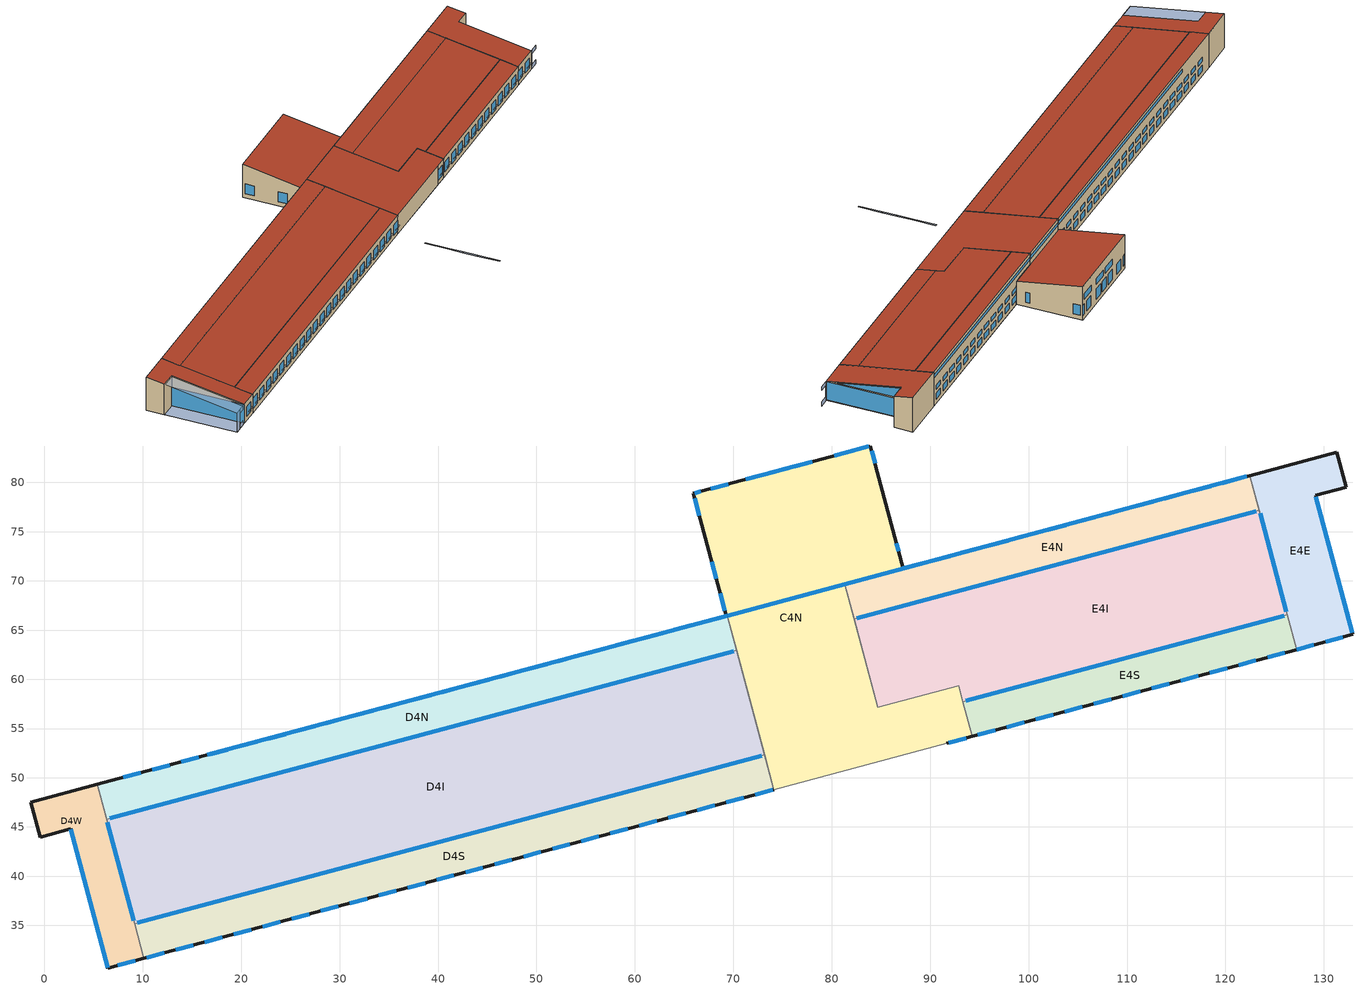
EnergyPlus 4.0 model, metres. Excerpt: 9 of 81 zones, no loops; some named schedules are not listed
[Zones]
C4N
 floor to C3N (Radiant Ceiling Reverse): 83.92,83.71 87.26,71.25 81.32,69.66 84.68,57.15 92.88,59.35 94.26,54.2 74.12,48.8 69.39,66.47 69.28,66.44 65.94,78.89 z14.48
 wall outside (ThermMass Wall 1): 91.66,53.5 94.26,54.2 z14.48:18.59
 wall outside (Connector Wall): 65.94,78.89,21.64 65.94,78.89,14.48 69.28,66.44,14.48 69.28,66.44,19.35
 wall outside (Zinc Wall): 81.32,69.66 69.39,66.47 z19.35:21.69; 83.92,83.71 65.94,78.89 z14.48:21.64; 87.26,71.25,19.35 87.26,71.25,14.48 83.92,83.71,14.48 83.92,83.71,21.64
 wall adiabatic (Internal Walls): 81.32,69.66 87.26,71.25 / 69.28,66.44 69.39,66.47 z14.48:19.35; 74.12,48.8 91.66,53.5 z14.48:18.59; 84.68,57.15,19.5 84.68,57.15,14.48 81.32,69.66,14.48 81.32,69.66,21.69; 69.39,66.47,21.69 69.39,66.47,14.48 74.12,48.8,14.48 74.12,48.8,18.59
 window (NREL Vision SWindow): 84.4,81.94 84.06,83.21 / 86.79,73.02 86.58,73.81 / 83.78,83.67 83.19,83.51 / 78.04,82.13 76.27,81.65 / 75.53,81.46 73.77,80.98 / 73.03,80.79 71.26,80.31 / 66.68,79.08 66.09,78.93 / 66.07,78.4 66.55,76.63 / 67.79,71.97 68.27,70.2 / 68.66,68.73 69.14,66.96 / 69.47,79.83 67.71,79.36 / 82.16,83.23 80.39,82.76 / 91.89,53.56 93.66,54.04 z15.39:17.53; 81.3,69.66 69.41,66.47 z20.4:21.01
 window (NREL Daylight SWindow): 83.19,83.51 80.24,82.72 / 78.04,82.13 75.09,81.34 / 74.21,81.1 71.26,80.31 z18.49:19.71
 roof outside (Radiant Roof): 69.39,66.47,21.69 74.12,48.8,18.59 94.26,54.2,18.59 92.88,59.35,19.5 84.68,57.15,19.5 81.32,69.66,21.69
 roof outside (Roof): 65.94,78.89,21.64 69.28,66.44,19.35 87.26,71.25,19.35 83.92,83.71,21.64
D4N
 floor to D3N (Radiant Ceiling Reverse): 69.39,66.47 70.33,62.93 6.34,45.78 5.39,49.32 z14.48
 wall outside (ThermMass Wall 2up): 69.39,66.47,21.69 69.39,66.47,19.35 69.28,66.44,19.35 69.28,66.44,14.48 5.39,49.32,14.48 5.39,49.32,21.69
 wall adiabatic (Internal Walls): 69.39,66.47 69.28,66.44 z14.48:19.35; 70.33,62.93,21.07 70.33,62.93,14.48 69.39,66.47,14.48 69.39,66.47,21.69; 5.39,49.32,21.69 5.39,49.32,14.48 6.34,45.78,14.48 6.34,45.78,21.07
 window (NREL Daylight SWindow): 68.69,66.28 66.92,65.8 / 65.74,65.49 63.98,65.02 / 62.8,64.7 61.03,64.23 / 59.85,63.91 58.09,63.44 / 56.91,63.12 55.14,62.65 / 53.97,62.33 52.2,61.86 / 51.02,61.54 49.26,61.07 / 48.08,60.76 46.31,60.28 / 45.13,59.97 43.37,59.49 / 42.19,59.18 40.42,58.7 / 39.25,58.39 37.48,57.92 / 36.3,57.6 34.54,57.13 / 33.36,56.81 31.59,56.34 / 30.41,56.02 28.65,55.55 / 27.47,55.23 25.7,54.76 / 24.53,54.44 22.76,53.97 / 21.58,53.66 19.81,53.18 / 18.64,52.87 16.87,52.39 / 15.69,52.08 13.93,51.6 / 12.75,51.29 10.98,50.82 / 9.8,50.5 8.04,50.03 z17.48:18.29
 window (NREL Vision SWindow): 68.69,66.28 66.92,65.8 / 65.74,65.49 63.98,65.02 / 62.8,64.7 61.03,64.23 / 59.85,63.91 58.09,63.44 / 56.91,63.12 55.14,62.65 / 53.97,62.33 52.2,61.86 / 51.02,61.54 49.26,61.07 / 48.08,60.76 46.31,60.28 / 45.13,59.97 43.37,59.49 / 42.19,59.18 40.42,58.7 / 39.25,58.39 37.48,57.92 / 36.3,57.6 34.54,57.13 / 33.36,56.81 31.59,56.34 / 30.41,56.02 28.65,55.55 / 27.47,55.23 25.7,54.76 / 24.53,54.44 22.76,53.97 / 21.58,53.66 19.81,53.18 / 18.64,52.87 16.87,52.39 / 15.69,52.08 13.93,51.6 / 12.75,51.29 10.98,50.82 / 9.8,50.5 8.04,50.03 z15.39:16.61; 69.36,66.46 16.58,52.31 z20.4:21.01
 roof outside (Radiant Roof): 5.39,49.32,21.69 6.34,45.78,21.07 70.33,62.93,21.07 69.39,66.47,21.69
D4S
 floor to D3S (Radiant Ceiling Reverse): 73.17,52.33 74.12,48.8 10.12,31.65 9.17,35.18 z14.48
 wall outside (ThermMass Wall 2up): 10.12,31.65 74.12,48.8 z14.48:18.59
 wall adiabatic (Internal Walls): 74.12,48.8,18.59 74.12,48.8,14.48 73.17,52.33,14.48 73.17,52.33,19.21; 9.17,35.18,19.21 9.17,35.18,14.48 10.12,31.65,14.48 10.12,31.65,18.59
 window (NREL Vision SWindow): 10.42,31.73 12.18,32.2 / 13.36,32.52 15.13,32.99 / 16.3,33.31 18.07,33.78 / 19.25,34.1 21.01,34.57 / 22.19,34.89 23.96,35.36 / 25.14,35.68 26.9,36.15 / 28.08,36.46 29.85,36.94 / 31.02,37.25 32.79,37.73 / 33.97,38.04 35.74,38.52 / 36.91,38.83 38.68,39.3 / 39.86,39.62 41.62,40.09 / 42.8,40.41 44.57,40.88 / 45.75,41.2 47.51,41.67 / 48.69,41.99 50.46,42.46 / 51.63,42.78 53.4,43.25 / 54.58,43.56 56.34,44.04 / 57.52,44.35 59.29,44.83 / 60.47,45.14 62.23,45.62 / 63.41,45.93 65.18,46.4 / 66.35,46.72 68.12,47.19 / 69.3,47.51 71.07,47.98 / 72.24,48.3 74.01,48.77 z15.39:17.53
 roof outside (Radiant Roof): 9.17,35.18,19.21 10.12,31.65,18.59 74.12,48.8,18.59 73.17,52.33,19.21
D4W
 floor to D3W (Radiant Ceiling Reverse): 5.39,49.32 10.12,31.65 6.47,30.67 2.68,44.8 -0.44,43.97 -1.38,47.5 z14.48
 wall outside (ThermMass Wall 2up): 5.39,49.32 -1.38,47.5 z14.48:21.69; 6.47,30.67 10.12,31.65 z14.48:18.59; -0.44,43.97 2.68,44.8 z14.48:21.07
 wall outside (Zinc Wall): 2.68,44.8,21.07 2.68,44.8,14.48 6.47,30.67,14.48 6.47,30.67,18.59; -1.38,47.5,21.69 -1.38,47.5,14.48 -0.44,43.97,14.48 -0.44,43.97,21.07
 wall adiabatic (Internal Walls): 10.12,31.65,18.59 10.12,31.65,14.48 9.18,35.18,14.48 9.18,35.18,19.21; 9.18,35.18,19.21 6.34,45.78,19.21 6.34,45.78,14.48 5.39,49.32,14.48 5.39,49.32,21.69
 window (NREL Vision SWindow): 7.47,30.94 9.24,31.41 z15.39:17.53
 window (NREL Office West Curtn SWindow): 2.69,44.78 6.46,30.7 z14.5:18.57
 roof outside (Radiant Roof): -1.38,47.5,21.69 -0.44,43.97,21.07 2.68,44.8,21.07 6.47,30.67,18.59 10.12,31.65,18.59 5.39,49.32,21.69
D4I
 floor to D3I (Radiant Ceiling Reverse): 70.33,62.93,14.48 73.17,52.33,14.48 9.17,35.18,14.47 6.33,45.78,14.47
 wall adiabatic (Internal Walls): 73.17,52.33,19.21 73.17,52.33,14.48 70.33,62.93,14.48 70.33,62.93,21.07; 6.33,45.78,21.06 6.33,45.78,19.2 9.17,35.18,19.2
 wall to D4N (Internal Walls): 70.33,62.93,21.07 70.33,62.93,14.48 6.33,45.78,14.47 6.33,45.78,21.06
 wall to D4S (Internal Walls): 9.17,35.18,19.2 9.17,35.18,14.47 73.17,52.33,14.48 73.17,52.33,19.21
 wall to D4W (Internal Walls): 6.33,45.78 9.17,35.18 z14.47:19.2
 window inside (NREL Interior SWindow): 6.41,45.49 9.1,35.48 z14.77:18.9; 9.47,35.26,18.91 9.47,35.26,14.79 72.88,52.25,14.78 72.88,52.25,18.91; 70.04,62.85,20.77 70.04,62.85,14.78 6.63,45.86,14.78 6.63,45.86,20.76
 roof outside (Radiant Roof): 6.33,45.78,21.06 9.17,35.18,19.2 73.17,52.33,19.21 70.33,62.93,21.07
E4N
 floor to E3N (Radiant Ceiling Reverse): 122.49,80.69 123.44,77.16 82.27,66.13 81.32,69.66 z14.48
 wall outside (ThermMass Wall 2up): 122.49,80.69,21.69 122.49,80.69,14.48 87.26,71.25,14.48 87.26,71.25,19.35 81.32,69.66,19.35 81.32,69.66,21.69
 wall adiabatic (Internal Walls): 87.26,71.25 81.32,69.66 z14.48:19.35; 123.44,77.16,21.07 123.44,77.16,14.48 122.49,80.69,14.48 122.49,80.69,21.69; 81.32,69.66,21.69 81.32,69.66,14.48 82.27,66.13,14.48 82.27,66.13,21.07
 window (NREL Daylight SWindow): 121.44,80.41 119.67,79.94 / 118.49,79.62 116.73,79.15 / 115.55,78.83 113.78,78.36 / 112.6,78.05 110.84,77.57 / 109.66,77.26 107.89,76.78 / 106.72,76.47 104.95,75.99 / 103.77,75.68 102,75.21 / 100.83,74.89 99.06,74.42 / 97.88,74.1 96.12,73.63 / 94.94,73.31 93.17,72.84 / 91.99,72.52 90.23,72.05 / 89.05,71.73 87.28,71.26 z17.48:18.29
 window (NREL Vision SWindow): 121.44,80.41 119.67,79.94 / 118.49,79.62 116.73,79.15 / 115.55,78.83 113.78,78.36 / 112.6,78.05 110.84,77.57 / 109.66,77.26 107.89,76.78 / 106.72,76.47 104.95,75.99 / 103.77,75.68 102,75.21 / 100.83,74.89 99.06,74.42 / 97.88,74.1 96.12,73.63 / 94.94,73.31 93.17,72.84 / 91.99,72.52 90.23,72.05 / 89.05,71.73 87.28,71.26 z15.39:16.61; 122.17,80.61 81.32,69.66 z20.4:21.01
 roof outside (Radiant Roof): 81.32,69.66,21.69 82.27,66.13,21.07 123.44,77.16,21.07 122.49,80.69,21.69
E4S
 floor to E3S (Radiant Ceiling Reverse): 126.28,66.56 127.22,63.03 94.26,54.2 93.32,57.73 z14.48
 wall outside (ThermMass Wall 2up): 94.26,54.2 127.22,63.03 z14.48:18.59
 wall adiabatic (Internal Walls): 93.32,57.73,19.21 93.32,57.73,14.48 94.26,54.2,14.48 94.26,54.2,18.59; 127.22,63.03,18.59 127.22,63.03,14.48 126.28,66.56,14.48 126.28,66.56,19.21
 window (NREL Vision SWindow): 94.84,54.35 96.61,54.83 / 97.78,55.14 99.55,55.61 / 100.73,55.93 102.49,56.4 / 103.67,56.72 105.44,57.19 / 106.62,57.51 108.38,57.98 / 109.56,58.3 111.33,58.77 / 112.5,59.09 114.27,59.56 / 115.45,59.87 117.21,60.35 / 118.39,60.66 120.16,61.14 / 121.34,61.45 123.1,61.93 / 124.28,62.24 126.05,62.71 z15.39:17.53
 roof outside (Radiant Roof): 93.32,57.73,19.21 94.26,54.2,18.59 127.22,63.03,18.59 126.28,66.56,19.21
E4E
 floor to E3E (Radiant Ceiling Reverse): 131.32,83.06 132.27,79.53 129.15,78.69 132.94,64.56 127.22,63.03 122.49,80.69 z14.48
 wall outside (Zinc Wall): 132.27,79.53,21.07 132.27,79.53,14.48 131.32,83.06,14.48 131.32,83.06,21.69; 132.94,64.56,18.59 132.94,64.56,14.48 129.15,78.69,14.48 129.15,78.69,21.07
 wall outside (ThermMass Wall 2up): 131.32,83.06 122.49,80.69 z14.48:21.69; 129.15,78.69 132.27,79.53 z14.48:21.07; 127.22,63.03 132.94,64.56 z14.48:18.59
 wall adiabatic (Internal Walls): 122.49,80.69,21.69 122.49,80.69,14.48 123.44,77.16,14.48 123.44,77.16,19.21 126.28,66.56,19.21; 126.28,66.56,19.21 126.28,66.56,14.48 127.22,63.03,14.48 127.22,63.03,18.59
 window (NREL Vision SWindow): 130.17,63.82 131.94,64.29 / 127.22,63.03 128.99,63.5 z15.39:17.53; 132.9,64.71 129.19,78.55 z14.63:18.44; 132.47,66.31,18.75 129.19,78.55,18.75 129.19,78.55,20.89
 roof outside (Radiant Roof): 122.49,80.69,21.69 127.22,63.03,18.59 132.94,64.56,18.59 129.15,78.69,21.07 132.27,79.53,21.07 131.32,83.06,21.69
E4I
 floor to E3I (Radiant Ceiling Reverse): 123.44,77.16 126.28,66.56 93.32,57.73 92.88,59.35 84.68,57.15 82.27,66.13 z14.48
 wall to E4S (Internal Walls): 93.32,57.73 126.28,66.56 z14.48:19.21
 wall adiabatic (Internal Walls): 84.68,57.15 92.88,59.35 z14.48:19.5; 126.28,66.56,19.21 123.44,77.16,19.21 123.44,77.16,21.07; 92.88,59.35,19.5 92.88,59.35,14.48 93.32,57.73,14.48 93.32,57.73,19.21; 82.27,66.13,21.07 82.27,66.13,14.48 84.68,57.15,14.48 84.68,57.15,19.5
 wall to E4N (Internal Walls): 123.44,77.16 82.27,66.13 z14.48:21.07
 wall to E4E (Internal Walls): 126.28,66.56 123.44,77.16 z14.48:19.21
 window inside (NREL Interior SWindow): 126.2,66.86 123.52,76.87 / 93.61,57.81 125.98,66.48 z14.78:18.91; 123.14,77.08 82.56,66.21 z14.78:20.77
 roof outside (Radiant Roof): 82.27,66.13,21.07 84.68,57.15,19.5 92.88,59.35,19.5 93.32,57.73,19.21 126.28,66.56,19.21 123.44,77.16,21.07
shading: 4.53,30.14 3.35,29.83 / 6.47,30.66 6.3,30.62 / 132.94,64.56 133.11,64.61 z14.48:18.59; 6.3,30.62 4.53,30.14 / 133.11,64.61 134.88,65.08 z14.48:15.39; 133.11,64.61 134.88,65.08 / 6.3,30.62 4.53,30.14 z17.83:18.59; 2.68,44.79,21.07 6.47,30.66,18.59 3.35,29.83,18.59 -0.43,43.96,21.07; 2.68,44.79 6.47,30.66 3.35,29.83 -0.43,43.96 z14.48; 75.54,43.49 76.73,39.07 76.43,38.99 75.25,43.41 z14.02; 77.98,33.23 79.16,28.81 79.46,28.89 78.27,33.31 z14.02; 76.73,39.07 77.52,36.13 77.22,36.05 76.43,38.99 z14.02; 77.52,36.13 78.27,33.31 77.98,33.23 77.22,36.05 z14.02; 7.45,30.94 7.59,30.5 9.36,30.97 9.24,31.41 z16.54; 12.18,32.2 12.3,31.76 10.53,31.29 10.42,31.73 z16.54; 25.14,35.68 25.25,35.23 27.02,35.71 26.9,36.15 z16.54; 57.52,44.35 57.64,43.91 59.41,44.38 59.29,44.83 z16.54; 16.3,33.31 16.42,32.87 18.19,33.34 18.07,33.78 z16.54; 13.36,32.52 13.48,32.08 15.24,32.55 15.13,32.99 z16.54; 66.35,46.72 66.47,46.28 68.24,46.75 68.12,47.19 z16.54; 33.97,38.04 34.09,37.6 35.85,38.07 35.74,38.52 z16.54; 115.45,59.87 115.57,59.43 117.33,59.91 117.21,60.35 z16.54; 109.56,58.3 109.68,57.85 111.44,58.33 111.33,58.77 z16.54; 112.5,59.09 112.62,58.64 114.39,59.12 114.27,59.56 z16.54; 39.86,39.62 39.98,39.18 41.74,39.65 41.62,40.09 z16.54; 54.58,43.56 54.7,43.12 56.46,43.6 56.34,44.04 z16.54; 69.3,47.51 69.42,47.07 71.18,47.54 71.07,47.98 z16.54; 60.47,45.14 60.58,44.7 62.35,45.17 62.23,45.62 z16.54; 51.63,42.78 51.75,42.33 53.52,42.81 53.4,43.25 z16.54; 48.69,41.99 48.81,41.54 50.57,42.02 50.46,42.46 z16.54; 42.8,40.41 42.92,39.97 44.69,40.44 44.57,40.88 z16.54; 36.91,38.83 37.03,38.39 38.8,38.86 38.68,39.3 z16.54; 22.19,34.89 22.31,34.44 24.08,34.92 23.96,35.36 z16.54; 45.75,41.2 45.86,40.76 47.63,41.23 47.51,41.67 z16.54; 63.41,45.93 63.53,45.49 65.3,45.96 65.18,46.4 z16.54; 72.24,48.3 72.36,47.86 74.13,48.33 74.01,48.77 z16.54; 19.25,34.1 19.37,33.66 21.13,34.13 21.01,34.57 z16.54; 31.02,37.25 31.14,36.81 32.91,37.28 32.79,37.73 z16.54; 28.08,36.46 28.2,36.02 29.97,36.5 29.85,36.94 z16.54; 130.17,63.82 130.29,63.38 132.05,63.85 131.94,64.29 z16.54; 106.62,57.51 106.73,57.07 108.5,57.54 108.38,57.98 z16.54; 100.73,55.93 100.85,55.49 102.61,55.96 102.49,56.4 z16.54; 103.67,56.72 103.79,56.28 105.56,56.75 105.44,57.19 z16.54; 124.28,62.24 124.4,61.8 126.17,62.27 126.05,62.71 z16.54; 94.84,54.35 94.96,53.91 96.72,54.38 96.61,54.83 z16.54; 127.22,63.03 127.34,62.59 129.11,63.06 128.99,63.5 z16.54; 97.78,55.14 97.9,54.7 99.67,55.17 99.55,55.61 z16.54; 121.34,61.45 121.45,61.01 123.22,61.48 123.1,61.93 z16.54; 91.89,53.56 92.01,53.12 93.78,53.59 93.66,54.04 z16.54; 118.39,60.66 118.51,60.22 120.28,60.69 120.16,61.14 z16.54
[Building]
NREL RSF1: North Axis {deg}=0; Terrain=Suburbs; Loads Convergence Tolerance Value=0.04; Temperature Convergence Tolerance Value {deltaC}=0.4; Solar Distribution=FullExterior; Maximum Number of Warmup Days=25
[Site:Location]
USA_CO_Golden-NREL_TMY3: Latitude {deg}=39.7406; Longitude {deg}=-105.171; Time Zone {hr}=-7; Elevation {m}=1768
[SizingPeriod:DesignDay] Barometric Pressure {Pa}=83411; Rain Indicator=0; Snow Indicator=0; Day of Month=21; Daylight Saving Time Indicator=0; Humidity Indicating Type=WetBulb
Name | Maximum Dry-Bulb Temperature {C} | Daily Temperature Range {deltaC} | Humidity Indicating Conditions at Maximum Dry-Bulb | Wind Speed {m/s} | Wind Direction {deg} | Sky Clearness | Month | Day Type
DENVER_STAPLETON Ann Htg 99.6% Condns DB | -20 | 0 | -20 | 2.3 | 180 | 0 | 12 | WinterDesignDay
DENVER_STAPLETON Ann Clg .4% Condns DB=>MWB | 34.1 | 15.2 | 15.8 | 4 | 120 | 1 | 7 | SummerDesignDay
[Material] Thermal Absorptance=0.9; Solar Absorptance=0.7; Visible Absorptance=0.7
Name | Roughness | Thickness {m} | Conductivity {W/m-K} | Density {kg/m3} | Specific Heat {J/kg-K}
2.5 Inch lightweight concrete | MediumRough | 0.0635001 | 0.53 | 1280 | 840
4.5 Inch lightweight concrete | MediumRough | 0.1143 | 0.53 | 1280 | 840
6.0 Inch lightweight concrete | MediumRough | 0.1524 | 0.53 | 1280 | 840
3 inch Heavyweight Concrete | MediumRough | 0.0762002 | 1.95 | 2240 | 900
4 inch Heavyweight Concrete | MediumRough | 0.1016 | 1.95 | 2240 | 900
6 inch Heavyweight Concrete | MediumRough | 0.1524 | 1.95 | 2240 | 900
F13 Built-up roofing | Rough | 0.00952502 | 0.16 | 1120 | 1460
Steel Panel | MediumSmooth | 0.001016 | 45.3 | 7830 | 500
Zinc Siding | MediumSmooth | 0.001524 | 0.745081 | 7128.21 | 393.296
12.5mm gypsum board | MediumSmooth | 0.0127 | 0.16 | 800 | 1090
16mm gypsum board | MediumSmooth | 0.016 | 0.16 | 800 | 1090
Spandrel Glass | Smooth | 0.00635001 | 0.082915 | 2530.92 | 836.8
[Material:NoMass] Roughness=MediumSmooth; Thermal Absorptance=0.9; Solar Absorptance=0.7; Visible Absorptance=0.7
Name | Thermal Resistance {m2-K/W}
Roof Polyiso (R30) | 5.28331
Wall Batt Insul (nom R19) | 1.25038
Wall Polyiso (R5.25) | 0.924578
Wall Polyiso (R12) | 2.11332
Wall Polyiso (R12 derated) | 1.70475
[Material:AirGap]
Name | Thermal Resistance {m2-K/W}
F04 Wall air space resistance | 0.15
10 inch Underfloor Airspace | 0.18
[WindowMaterial:SimpleGlazingSystem]
Name | U-Factor {W/m2-K} | Solar Heat Gain Coefficient | Visible Transmittance
NREL Vision | 1.93061 | 0.18 | 0.31
NREL Daylight | 2.32809 | 0.17 | 0.29
NREL Office West Curtainwall | 2.38487 | 0.09 | 0.035
NREL IWindow | 7 | 0.9999 | 0.9999
[Construction]
Internal Walls: 16mm gypsum board, F04 Wall air space resistance, 16mm gypsum board
Zinc Wall: Zinc Siding, Wall Polyiso (R5.25), 12.5mm gypsum board, Wall Batt Insul (nom R19), 16mm gypsum board
Connector Wall: Spandrel Glass, Wall Batt Insul (nom R19), 16mm gypsum board
ThermMass Wall 1: 3 inch Heavyweight Concrete, Wall Polyiso (R12 derated), 6 inch Heavyweight Concrete
ThermMass Wall 2up: 3 inch Heavyweight Concrete, Wall Polyiso (R12), 6 inch Heavyweight Concrete
Roof: F13 Built-up roofing, Roof Polyiso (R30), 6 inch Heavyweight Concrete
NREL Vision SWindow: NREL Vision
NREL Daylight SWindow: NREL Daylight
NREL Office West Curtn SWindow: NREL Office West Curtainwall
NREL Interior SWindow: NREL IWindow
[Construction:InternalSource]
Radiant Ceiling Reverse: 2, 1, 1, 0.5, Steel Panel, 4.5 Inch lightweight concrete, 6.0 Inch lightweight concrete, 10 inch Underfloor Airspace, 2.5 Inch lightweight concrete
Radiant Roof: 3, 4, 1, 0.5, F13 Built-up roofing, Roof Polyiso (R30), 4 inch Heavyweight Concrete, 4.5 Inch lightweight concrete, Steel Panel
[Sizing:Zone] Zone Heating Design Supply Air Temperature {C}=50; Zone Cooling Design Supply Air Humidity Ratio {kg-H2O/kg-air}=0.008; Zone Heating Design Supply Air Humidity Ratio {kg-H2O/kg-air}=0.008; Outdoor Air Method=Flow/Zone; Outdoor Air Flow per Person {m3/s}=0; Cooling Design Air Flow Method=DesignDay; Cooling Design Air Flow Rate {m3/s}=0; Cooling Minimum Air Flow Fraction=0; Heating Design Air Flow Method=DesignDay; Heating Design Air Flow Rate {m3/s}=0; Heating Maximum Air Flow Fraction=0
Name | Zone Cooling Design Supply Air Temperature {C} | Outdoor Air Flow per Zone {m3/s}
C4N | 13.3333 | 0.322848
D4I | 17.2222 | 0.385152
D4N | 17.2222 | 0.150568
D4S | 17.2222 | 0.15104
D4W | 17.2222 | 0.046728
E4E | 17.2222 | 0.05428
E4I | 17.2222 | 0.256296
E4N | 17.2222 | 0.116112
E4S | 17.2222 | 0.084016
[ZoneControl:Thermostat] Control Type Schedule=Always 4; Control 1=Radiant FC TStat Dual SP Control
Name | Zone
C4N Thermostat | C4N
D4I Thermostat | D4I
D4N Thermostat | D4N
D4S Thermostat | D4S
D4W Thermostat | D4W
E4E Thermostat | E4E
E4I Thermostat | E4I
E4N Thermostat | E4N
E4S Thermostat | E4S
[ThermostatSetpoint:DualSetpoint]
Radiant FC TStat Dual SP Control: Heating Setpoint Temperature Schedule=FanCoil Htg SP Sched; Cooling Setpoint Temperature Schedule=FanCoil Clg SP Sched
[Zone]
C4N; D4N; D4S; D4W; D4I; E4S; E4E; E4I: 0, 0, 0, 1
E4N: 184.413, 79.0557, 14.478, 1
[ElectricEquipment] Design Level Calculation Method=EquipmentLevel; Fraction Latent=0; Fraction Radiant=0.1; Fraction Lost=0
Name | Zone | Schedule | Design Level {W}
C4N Misc Elec | C4N | Conf Rm Equipment | 2410
D4I Misc Elec | D4I | Office Equipment | 4155
D4N Misc Elec | D4N | Office Equipment | 1129
D4S Misc Elec | D4S | Office Equipment | 770
D4W Misc Elec | D4W | Office Equipment | 186
E4E Misc Elec | E4E | Conf Rm Equipment | 286
E4I Misc Elec | E4I | Office Equipment | 1921
E4N Misc Elec | E4N | Office Equipment | 1105
E4S Misc Elec | E4S | Office Equipment | 595
[SurfaceProperty:OtherSideConditionsModel]
TSC OSCM: Type of Modeling=GapConvectionRadiation
[People] Number of People Calculation Method=People; Fraction Radiant=0.2; Sensible Heat Fraction=autocalculate; Enable ASHRAE 55 Comfort Warnings=No; Mean Radiant Temperature Calculation Type=ZoneAveraged
Name | Zone | Number of People Schedule | Number of People | Activity Level Schedule
C4N People | C4N | Conf Rm Occupancy | 51 | Conference Activity
D4I People | D4I | Office Occupancy | 42 | Office Activity
D4N People | D4N | Office Occupancy | 21 | Office Activity
D4S People | D4S | Office Occupancy | 14 | Office Activity
D4W People | D4W | Office Occupancy | 3 | Office Activity
E4E People | E4E | Conf Rm Occupancy | 3 | Conference Activity
E4I People | E4I | Office Occupancy | 28 | Office Activity
E4N People | E4N | Office Occupancy | 14 | Office Activity
E4S People | E4S | Office Occupancy | 9 | Office Activity
[Lights] Design Level Calculation Method=LightingLevel; Return Air Fraction=0; Return Air Fraction Calculated from Plenum Temperature=No
Name | Zone | Schedule | Lighting Level {W} | Watts per Zone Floor Area {W/m2} | Fraction Radiant | Fraction Visible | Fraction Replaceable
C4N Area Lights | C4N | Office Lighting | 3829 | 13.9944 | 0.42 | 0.18 | 1
D4I Area Lights | D4I | DWest Up Core Ltg Ctrl | 5935 | 11.8415 | 0.42 | 0.18 | 1
D4N Area Lights | D4N | DWest Up N Ltg Ctrl | 2222 | 11.8415 | 0.42 | 0.18 | 1
D4S Area Lights | D4S | DWest Up S Ltg Ctrl | 2420 | 11.8415 | 0.42 | 0.18 | 1
D4W Area Lights | D4W | DWest Up S Ltg Ctrl | 731 | 11.8415 | 0.42 | 0.18 | 1
E4E Area Lights | E4E | E Up S Ltg Ctrl | 1051 | 13.9944 | 0.42 | 0.18 | 1
E4I Area Lights | E4I | E Up Core Ltg Ctrl | 3822 | 11.8415 | 0.42 | 0.18 | 1
E4N Area Lights | E4N | E Up N Ltg Ctrl | 1521 | 11.8415 | 0.42 | 0.18 | 1
E4S Area Lights | E4S | E Up S Ltg Ctrl | 1269 | 11.8415 | 0.42 | 0.18 | 1
C4N Task Lights | C4N | Task Lighting | 0 | 0 | 0.32 | 0.5 | 0
D4I Task Lights | D4I | Task Lighting | 696 | 0 | 0.32 | 0.5 | 0
D4N Task Lights | D4N | Task Lighting | 245 | 0 | 0.32 | 0.5 | 0
D4S Task Lights | D4S | Task Lighting | 279 | 0 | 0.32 | 0.5 | 0
D4W Task Lights | D4W | Task Lighting | 72 | 0 | 0.32 | 0.5 | 0
E4E Task Lights | E4E | Task Lighting | 0 | 0 | 0.32 | 0.5 | 0
E4I Task Lights | E4I | Task Lighting | 463 | 0 | 0.32 | 0.5 | 0
E4N Task Lights | E4N | Task Lighting | 136 | 0 | 0.32 | 0.5 | 0
E4S Task Lights | E4S | Task Lighting | 154 | 0 | 0.32 | 0.5 | 0
[Schedule:Compact]
Office Occupancy: Through: 12/31, For: Weekdays SummerDesignDay, Until: 6:00, 0, Until: 7:00, 0.1, Until: 8:00, 0.7, Until: 9:00, 0.86, Until: 10:00, 0.82, Until: 11:00, 0.66, Until: 13:00, 0.5, Until: 14:00, 0.79, Until: 15:00, 0.82, Until: 16:00, 0.65, Until: 17:00, 0.6, Until: 18:00, 0.3, Until: 22:00, 0.1, Until: 24:00, 0, For: AllOtherDays, Until: 24:00, 0
Conf Rm Occupancy: Through: 12/31, For: Weekdays SummerDesignDay, Until: 8:00, 0, Until: 9:00, 0.1, Until: 10:00, 0.25, Until: 12:00, 0.75, Until: 15:00, 0.25, Until: 17:00, 0.75, Until: 18:00, 0.1, Until: 19:00, 0.05, Until: 24:00, 0, For: AllOtherDays, Until: 24:00, 0
Office Lighting: Through: 12/31, For: Weekdays SummerDesignDay, Until: 6:00, 0.05, Until: 7:00, 0.3, Until: 8:00, 0.8, Until: 16:00, 0.9, Until: 17:00, 0.8, Until: 18:00, 0.5, Until: 20:00, 0.3, Until: 22:00, 0.1, Until: 24:00, 0.05, For: AllOtherDays, Until: 24:00, 0.05
Task Lighting: Through: 12/31, For: Weekdays SummerDesignDay, Until: 6:00, 0, Until: 7:00, 0.15, Until: 8:00, 0.72, Until: 11:00, 0.9, Until: 13:00, 0.6, Until: 16:00, 0.9, Until: 17:00, 0.72, Until: 18:00, 0.35, Until: 20:00, 0.15, Until: 24:00, 0, For: AllOtherDays, Until: 24:00, 0
Office Equipment: Through: 12/31, For: Weekdays SummerDesignDay, Until: 6:00, 0.038, Until: 7:00, 0.22, Until: 18:00, 1, Until: 24:00, 0.038, For: AllOtherDays, Until: 24:00, 0.038
Conf Rm Equipment: Through: 12/31, For: Weekdays SummerDesignDay, Until: 8:00, 0.12, Until: 9:00, 0.5, Until: 11:00, 0.9, Until: 14:00, 0.5, Until: 16:00, 0.9, Until: 18:00, 0.5, Until: 24:00, 0.12, For: AllOtherDays, Until: 24:00, 0.12
Office Activity: Through: 12/31, For: Alldays, Until: 24:00, 120
Conference Activity: Through: 12/31, For: Alldays, Until: 24:00, 140
FanCoil Clg SP Sched: Through: 12/31, For: Weekdays SummerDesignDay, Until: 8:00, 45, Until: 18:00, 25.6, Until: 24:00, 45, For: AllOtherDays, Until: 24:00, 45
FanCoil Htg SP Sched: Through: 12/31, For: Weekdays SummerDesignDay, Until: 8:00, 15.6, Until: 18:00, 20, Until: 24:00, 15.6, For: AllOtherDays, Until: 24:00, 15.6
Always 4: Through: 12/31, For: AllDays, Until: 24:00, 4
[Schedule:File] Column Number=1; Rows to Skip at Top=0
Name | File
DWest Up N Ltg Ctrl | C:\eplusTest\users\Hedrick\RSF\n-z1-up_NOffice.csv
DWest Up Core Ltg Ctrl | C:\eplusTest\users\Hedrick\RSF\n-z1-up_Core.csv
DWest Up S Ltg Ctrl | C:\eplusTest\users\Hedrick\RSF\n_z1_up_SPerim.csv
E Up N Ltg Ctrl | C:\eplusTest\users\Hedrick\RSF\n-z3-up_NOffice.csv
E Up Core Ltg Ctrl | C:\eplusTest\users\Hedrick\RSF\n-z3-up_Core.csv
E Up S Ltg Ctrl | C:\eplusTest\users\Hedrick\RSF\n-z3-up_SPerim.csv
[AirflowNetwork:MultiZone:Zone] Indoor and Outdoor Enthalpy Difference Upper Limit for Minimun Venting Open Factor {deltaJ/kg}=300000; Venting Availability Schedule=On
Name | Ventilation Control Mode | Ventilation Control Zone Temperature Setpoint Schedule | Minimum Venting Open Factor | Indoor and Outdoor Temperature Difference Lower Limit For Maximum Venting Open Factor {deltaC} | Indoor and Outdoor Temperature Difference Upper Limit for Minimun Venting Open Factor {deltaC}
E4N; E4S; E4E; D4N; D4S; D4W | Temperature | Always 21 | 0.1 | 5 | 10
E4I; D4I | Constant |  |  |  | 100
[AirflowNetwork:MultiZone:Surface] Window/Door Opening Factor, or Crack Factor=1; Ventilation Control Mode=ZoneLevel; Indoor and Outdoor Temperature Difference Upper Limit for Minimun Venting Open Factor {deltaC}=100; Indoor and Outdoor Enthalpy Difference Upper Limit for Minimun Venting Open Factor {deltaJ/kg}=300000; Venting Availability Schedule=On
Name | Leakage Component
E4I North IWindow; E4I South IWindow; E4I East IWindow; D4I North IWindow; D4I South IWindow; D4I West IWindow | IWin
E4N Bottom North Window02; E4N Bottom North Window03; E4N Bottom North Window04; E4N Bottom North Window05; E4N Bottom North Window06; E4N Bottom North Window07; E4N Bottom North Window08; E4N Bottom North Window09; E4N Bottom North Window10; E4N Bottom North Window11; E4N Bottom North Window12; D4N Bottom North Window01; D4N Bottom North Window02; D4N Bottom North Window03; D4N Bottom North Window04; D4N Bottom North Window05; D4N Bottom North Window06; D4N Bottom North Window07; D4N Bottom North Window08; D4N Bottom North Window09; D4N Bottom North Window10; D4N Bottom North Window11; D4N Bottom North Window12; D4N Bottom North Window13; D4N Bottom North Window14; D4N Bottom North Window15; D4N Bottom North Window16; D4N Bottom North Window17; D4N Bottom North Window18 | EWinNorthOffice
E4S South Window01; E4S South Window03; E4S South Window04; E4S South Window05; E4S South Window06; E4S South Window07; E4S South Window08; E4S South Window09; E4S South Window10; E4S South Window11; E4E South Window01; E4E South Window02; D4S South Window01a; D4S South Window01b; D4S South Window01c; D4S South Window01d; D4S South Window02; D4S South Window03; D4S South Window04; D4S South Window05; D4S South Window06; D4S South Window07; D4S South Window08; D4S South Window09; D4S South Window10; D4S South Window11; D4S South Window12; D4S South Window13; D4S South Window15; D4S South Window16; D4S South Window17; D4S South Window18; D4S South Window19; D4W South Window01 | EWinSouthOffice
[AirflowNetwork:MultiZone:ExternalNode] External Node Height {m}=14.9345; Wind Pressure Coefficient Values Object=Test Wind Pressure Coefficients
D4S; D4N; E4S; E4N
